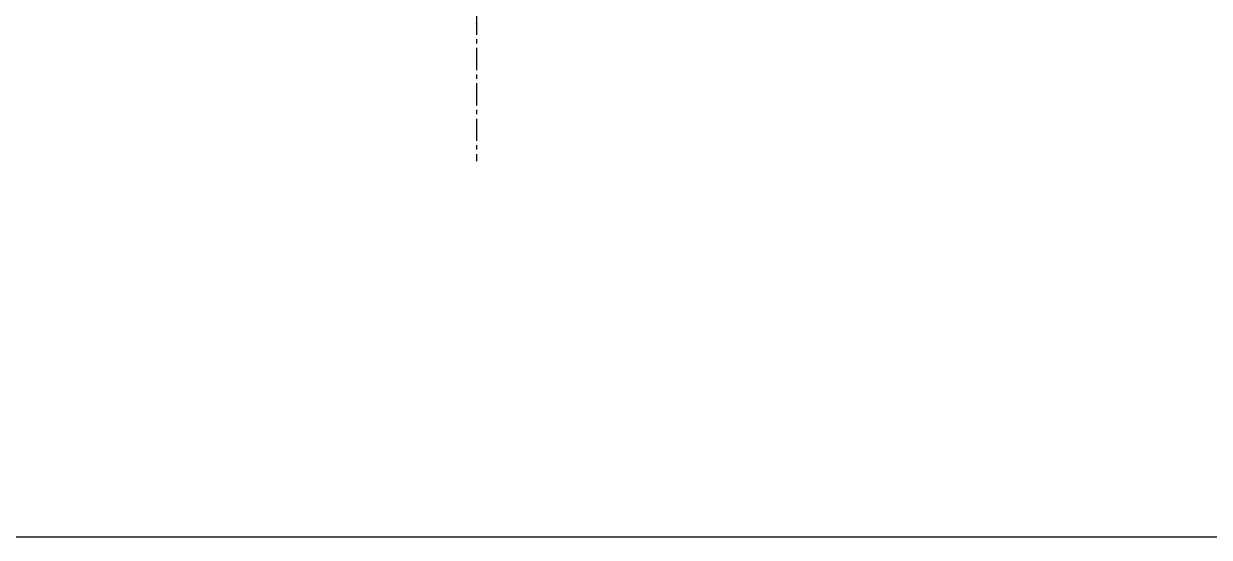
# Model space of a CAD drawing. Header units: millimetres. Extents: x -18594 to 273470, y -238787 to 48452.
# Drawn here: x 35127 to 35808, y -238787 to -238492 of the extents above; entities that cross this region are included whole.
import ezdxf

# ---------------------------------------------------------------- set-up
doc = ezdxf.new("R2010")
doc.units = ezdxf.units.MM
doc.linetypes.add('Xref AGV layout$0$CENTERX2', pattern=[20.32, 12.7, -2.54, 2.54, -2.54])
doc.layers.add('AM_BOR', color=4, linetype='Continuous', lineweight=25)
doc.layers.add('Xref AGV layout$0$ANNOTATION', color=5, linetype='Continuous')

# ---------------------------------------------------------------- blocks, each defined once
blk = doc.blocks.new('Xref AGV layout$0$A$C6D3E55E3')
at = {"layer": 'Xref AGV layout$0$ANNOTATION', "linetype": 'Xref AGV layout$0$CENTERX2'}
blk.add_line((2077.25, 1786.75), (2077.25, 461.89), dxfattribs=at)
at = {"layer": 'Xref AGV layout$0$ANNOTATION'}
blk.add_point((2077.25, 540.82), dxfattribs=at)
blk = doc.blocks.new('Xref AGV layout$0$AGV single reverse')
blk.add_lwpolyline([(31012.9, -237035.38), (37046.11, -237035.38), (37046.11, -238787.38), (31012.9, -238787.38)], close=True)
blk.add_blockref('Xref AGV layout$0$A$C6D3E55E3', (33309.86, -239033.2))
blk = doc.blocks.new('Xref AGV layout')
blk.add_blockref('Xref AGV layout$0$AGV single reverse', (0, 0))

msp = doc.modelspace()

# ---------------------------------------------------------------- block references
at = {"layer": 'AM_BOR'}
msp.add_blockref('Xref AGV layout', (0, 0), dxfattribs=at)

doc.saveas('drawing.dxf')
